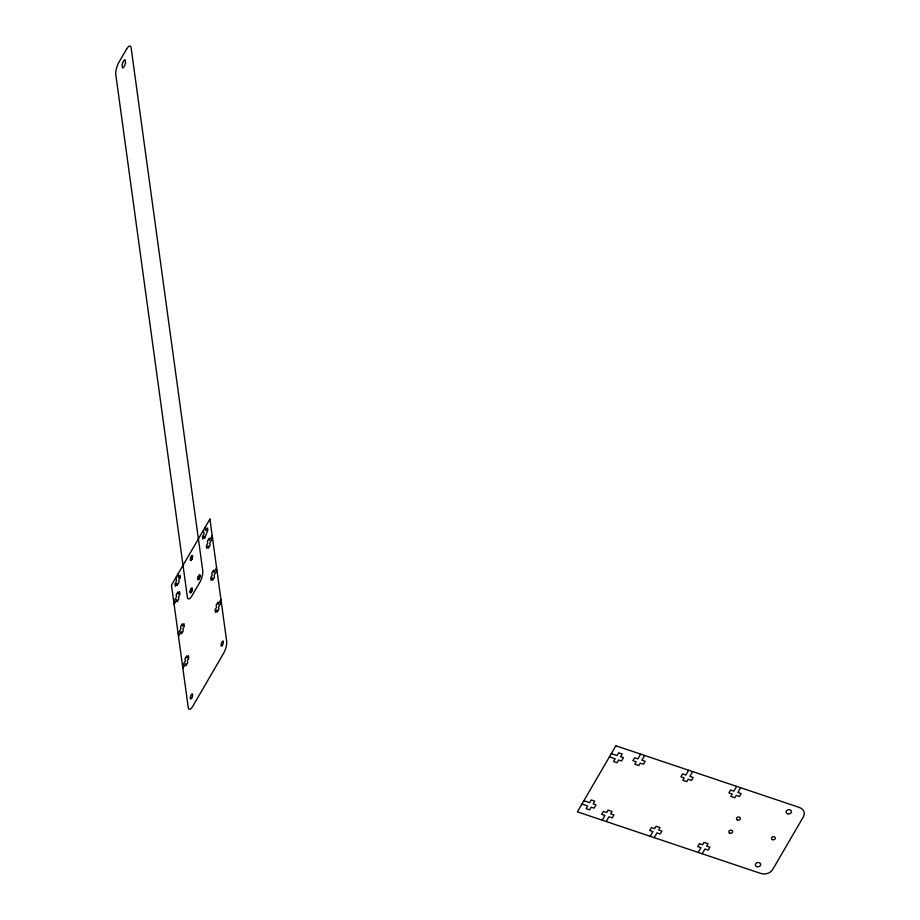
<?xml version="1.0" encoding="UTF-8"?>
<svg xmlns="http://www.w3.org/2000/svg" width="920" height="920" viewBox="0 0 920 920"><rect width="100%" height="100%" fill="white"/><g stroke="black" fill="none" stroke-linecap="round" stroke-linejoin="round"><path stroke-width="1.38" d="M173.742 601.68L176.513 596.919L176.214 594.734L177.905 591.824L178.204 594.009L179.595 591.629L179.952 594.297L178.572 596.678L178.871 598.862L177.18 601.772L176.881 599.587L174.11 604.336M212.198 535.624L209.427 540.373L209.127 538.188L207.437 541.098L207.736 543.283L206.356 545.663L206.724 548.332L208.104 545.951L208.403 548.136L210.093 545.238L209.794 543.041L212.566 538.292M178.135 633.684L180.895 628.923L180.596 626.738L182.286 623.829L182.597 626.014L183.977 623.645L184.345 626.313L182.953 628.682L183.252 630.879L181.562 633.776L181.263 631.591L178.492 636.352M216.579 567.628L213.82 572.389L213.52 570.193L211.818 573.102L212.117 575.287L210.737 577.668L211.105 580.336L212.486 577.955L212.784 580.14L214.475 577.242L214.176 575.058L216.947 570.297M182.517 665.689L185.288 660.928L184.989 658.743L186.679 655.845L186.978 658.03L188.358 655.649L188.726 658.317L187.346 660.698L187.645 662.883L185.943 665.793L185.644 663.596L182.884 668.357M220.972 599.633L218.201 604.394L217.902 602.209L216.211 605.107L216.511 607.303L215.119 609.672L215.487 612.341L216.867 609.96L217.177 612.156L218.868 609.247L218.569 607.062L221.329 602.301M602.197 820.18L604.969 815.419L601.692 814.315L603.382 811.417L606.659 812.509L608.039 810.14L612.042 811.486L610.661 813.855L613.939 814.959L612.248 817.869L608.971 816.764L606.199 821.525M640.654 754.124L637.882 758.885L634.605 757.781L632.914 760.679L636.192 761.783L634.811 764.163L638.802 765.509L640.193 763.129L643.471 764.232L645.161 761.323L641.884 760.219L644.655 755.469M650.198 836.303L652.958 831.542L649.681 830.449L651.371 827.54L654.66 828.644L656.04 826.263L660.043 827.609L658.651 829.989L661.94 831.082L660.238 833.991L656.96 832.887L654.2 837.648M688.643 770.247L685.883 775.008L682.594 773.904L680.904 776.813L684.192 777.918L682.801 780.286L686.803 781.632L688.183 779.251L691.472 780.356L693.162 777.457L689.873 776.353L692.645 771.592M698.188 852.426L700.959 847.676L697.682 846.572L699.372 843.663L702.65 844.767L704.042 842.386L708.032 843.732L706.652 846.112L709.929 847.216L708.239 850.114L704.961 849.022L702.19 853.771M736.644 786.381L733.872 791.131L730.595 790.027L728.904 792.936L732.182 794.04L730.802 796.421L734.804 797.766L736.184 795.386L739.461 796.49L741.152 793.581L737.874 792.476L740.646 787.716M611.317 753.583L617.078 755.527L618.654 752.813L622.173 753.997L620.597 756.7L623.472 757.666L621.552 760.978L618.677 760.012L617.101 762.714L613.571 761.53L615.158 758.827L609.396 756.884M583.866 800.745L589.616 802.688L591.192 799.974L594.722 801.159L593.135 803.861L596.022 804.827L594.101 808.139L591.215 807.173L589.639 809.876L586.12 808.692L587.696 805.989L581.934 804.045M205.401 526.884L205.919 530.725L207.494 528.011L207.816 530.357L204.585 538.292L204.32 536.371L202.745 539.074L202.423 536.728L203.998 534.025L203.469 530.184M177.939 574.045L178.468 577.886L180.044 575.172L180.366 577.518L178.79 580.232L179.055 582.153L177.134 585.453L176.87 583.533L175.294 586.235L174.972 583.889L176.548 581.187L176.019 577.346M126.557 49.151L118.876 62.364A8.901 2.841 -71.4 0 0 115.759 74.301L187.369 597.091A8.901 2.841 -71.4 0 0 191.946 595.815L199.64 582.613A8.901 2.841 -71.4 0 0 202.745 570.664L131.135 47.886A8.901 2.841 -71.4 0 0 126.557 49.151M209.933 519.087L171.477 585.143L188.232 707.457A8.901 2.841 -71.4 0 0 192.809 706.192L223.571 653.349A8.901 2.841 -71.4 0 0 226.688 641.401L209.933 519.087M615.848 745.786L577.403 811.842L760.828 873.471A8.901 7.095 -7.8 0 0 772.673 869.561L803.436 816.718A8.901 7.095 -7.8 0 0 799.284 807.426L615.848 745.786M125.522 62.836L125.097 59.731A4.324 1.38 -71.4 0 0 122.118 64.849L122.544 67.954A4.324 1.38 -71.4 0 0 125.522 62.836M191.751 697.935A2.668 0.851 -71.4 0 0 192.326 693.898A2.668 0.851 -71.4 0 0 190.348 697.452A2.668 0.851 -71.4 0 0 191.751 697.935M222.513 645.092A2.668 0.851 -71.4 0 0 223.088 641.056A2.668 0.851 -71.4 0 0 221.111 644.609A2.668 0.851 -71.4 0 0 222.513 645.092M787.589 813.763A2.668 2.127 -7.8 0 0 791.453 811.555A2.668 2.127 -7.8 0 0 787.347 810.071A2.668 2.127 -7.8 0 0 787.589 813.763M756.827 866.606A2.668 2.127 -7.8 0 0 760.69 864.397A2.668 2.127 -7.8 0 0 756.585 862.914A2.668 2.127 -7.8 0 0 756.827 866.606M772.524 839.661A1.955 1.564 -7.8 0 0 775.364 838.039A1.955 1.564 -7.8 0 0 772.351 836.958A1.955 1.564 -7.8 0 0 772.524 839.661M737.529 820.007A1.955 1.564 -7.8 0 0 740.37 818.386A1.955 1.564 -7.8 0 0 737.357 817.305A1.955 1.564 -7.8 0 0 737.529 820.007M729.847 833.209A1.955 1.564 -7.8 0 0 732.676 831.599A1.955 1.564 -7.8 0 0 729.675 830.507A1.955 1.564 -7.8 0 0 729.847 833.209M191.785 559.486A2.668 0.851 -71.4 0 0 192.361 555.45A2.668 0.851 -71.4 0 0 190.382 559.003A2.668 0.851 -71.4 0 0 191.785 559.486M199.18 578.772A2.668 0.851 -71.4 0 0 199.755 574.735A2.668 0.851 -71.4 0 0 197.777 578.3A2.668 0.851 -71.4 0 0 199.18 578.772M191.486 591.985A2.668 0.851 -71.4 0 0 192.061 587.949A2.668 0.851 -71.4 0 0 190.083 591.514A2.668 0.851 -71.4 0 0 191.486 591.985M191.716 559.084A1.955 0.621 -71.4 0 0 192.13 556.117A1.955 0.621 -71.4 0 0 190.681 558.727A1.955 0.621 -71.4 0 0 191.716 559.084M199.099 578.381A1.955 0.621 -71.4 0 0 199.525 575.414A1.955 0.621 -71.4 0 0 198.076 578.024A1.955 0.621 -71.4 0 0 199.099 578.381M191.417 591.583A1.955 0.621 -71.4 0 0 191.843 588.627A1.955 0.621 -71.4 0 0 190.382 591.238A1.955 0.621 -71.4 0 0 191.417 591.583"/></g></svg>
